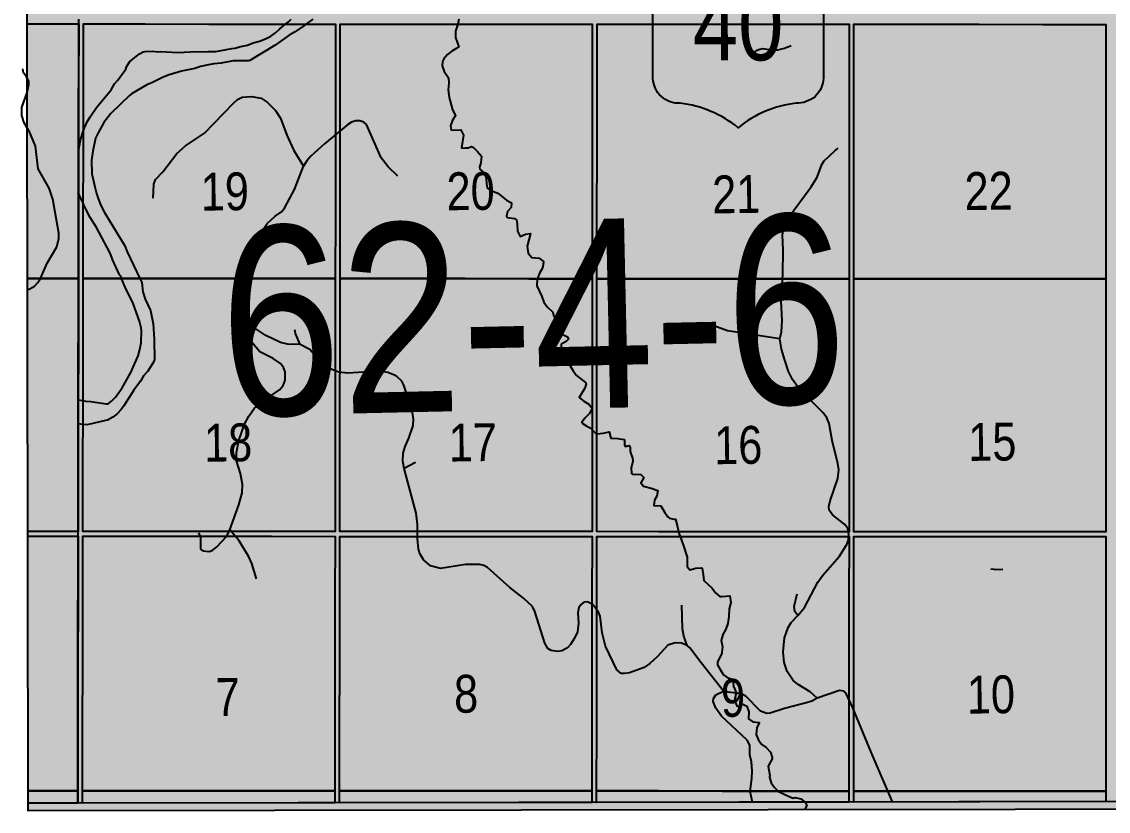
# Model space of a CAD drawing. Extents: x 405326 to 424052, y 6044755 to 6062236.
# Drawn here: x 416614.6 to 416843, y 6049231.9 to 6049397.9 of the extents above; entities that cross this region are included whole.
import ezdxf
from ezdxf.enums import TextEntityAlignment as Align

# ---------------------------------------------------------------- set-up
doc = ezdxf.new("R2010")
doc.units = 0
doc.header["$LTSCALE"] = 5
doc.linetypes.add('DASHED2', pattern=[9.524999999999999, 6.35, -3.175])
for name, color, linetype in [('AUX-LABELS', 1, 'Continuous'), ('Quarters', 8, 'Continuous'), ('RoadSeg', 57, 'DASHED2'), ('ROUTE-MAP-HWY', 2, 'Continuous'), ('T-WATER', 160, 'Continuous'), ('Townships', 57, 'Continuous')]:
    doc.layers.add(name, color=color, linetype=linetype)
doc.layers.add('ROUTE-MAP-BACKGROUND-H', color=7, linetype='Continuous', true_color=0xf0ebff)
doc.styles.add('120', font='ARIALN.TTF', dxfattribs={"height": 13})
doc.styles.add('80V', font='ARIALN.TTF', dxfattribs={"oblique": 20.00000000000001, "height": 2})

# ---------------------------------------------------------------- blocks, each defined once
blk = doc.blocks.new('hwy_primary')
h = blk.add_hatch(color=255)
edge = h.paths.add_edge_path()
edge.add_line((-12.55651075217338, -6.465665019121843), (-12.55651075217338, 12.06093235083426))
edge.add_line((-12.55651075217338, 12.06093235083426), (11.38723733709685, 12.06093235083426))
edge.add_line((11.3872373370973, 12.06093235083426), (11.3872373370973, -6.465665021572022))
edge.add_arc((7.745863239457321, -6.323210403470512), 3.644159524111412, 267.0356154126261, 357.75966761743825, ccw=False)
edge.add_arc((9.389805930542025, -25.65009731670352), 15.79425859854451, 96.66228240425568, 129.1626000068807)
edge.add_arc((-10.5590793456181, -25.65009731670352), 15.79425859854473, 50.83739999311933, 83.33771759574431)
edge.add_arc((-8.915136654535672, -6.323210403470512), 3.644159524110878, 182.2403323825618, 272.9643845873739, ccw=False)
at = {"color": 3}
blk.add_lwpolyline([(-12.55651075217338, -6.465665019121843), (-12.55651075217338, 12.06093235083426), (11.3872373370973, 12.06093235083426), (11.3872373370973, -6.465665021572022, -0.4179197440755494), (7.557404830548421, -9.96249358361456, 0.1427676877764801), (-0.5846367075391754, -13.40391020653124, 0.14276768777648), (-8.726678245624498, -9.96249358361456, -0.4179197440755494), (-12.55651075217338, -6.465665021572022)], format="xyb", dxfattribs=at)
at = {"color": 3, "style": '80V', "flags": 8}
blk.add_attdef('HWY', text='', height=10, dxfattribs=at).set_placement((-0.5846367075391754, 1.049219383609852), align=Align.MIDDLE_CENTER)

msp = doc.modelspace()

# ---------------------------------------------------------------- hatches: boundary and pattern name
at = {"layer": 'ROUTE-MAP-BACKGROUND-H'}
h = msp.add_hatch(color=256, dxfattribs=at)
h.dxf.hatch_style = 1
h.paths.add_polyline_path([(416614.7404921976, 6050107.040383211), (417600.3528831908, 6050108.360025489), (417601.5244593952, 6049233.334994431), (416615.9120684018, 6049232.015352155)])

# ---------------------------------------------------------------- linework, layer by layer
at = {"layer": 'Quarters'}
for points in [[(416615.6905802732, 6049397.440064534), (416626.5768232864, 6049397.419341488), (416626.5594292595, 6049384.049925014), (416626.5420491776, 6049370.680545866), (416626.5247065147, 6049357.300015555), (416626.5073151033, 6049343.919481957), (416615.7622115987, 6049343.940170409)], [(416615.7622115987, 6049343.940170409), (416626.5073151033, 6049343.919481957), (416626.4900274441, 6049330.544552042), (416626.4727212847, 6049317.16962251), (416626.4555045221, 6049303.794567357), (416626.4386745808, 6049290.754051085), (416615.8333952195, 6049290.774657335)], [(416615.8347382866, 6049289.771549456), (416626.437375027, 6049289.750931629), (416626.4201869181, 6049276.375951537), (416626.4029781886, 6049263.001001427), (416626.3858568681, 6049249.626025641), (416626.368747381, 6049236.251087195), (416615.9063696452, 6049236.271630705)], [(416615.9063696452, 6049236.271630705), (416626.368747381, 6049236.251087195), (416626.3654260063, 6049233.651577717), (416615.9098981404, 6049233.636273652)]]:
    msp.add_lwpolyline(points, dxfattribs=at)
for points in [[(416680.5286694201, 6049357.274384039), (416680.5160486041, 6049343.899514618), (416667.1808551493, 6049343.904559999), (416653.8456098085, 6049343.909636922), (416640.5108608234, 6049343.914437415), (416627.5105211677, 6049343.919125113), (416627.5278826792, 6049357.299587396), (416627.5451975063, 6049370.679987174), (416627.562604188, 6049384.049502188), (416627.5799966152, 6049397.418987948), (416640.5755894566, 6049397.414197521), (416653.9056901451, 6049397.409266672), (416667.2361531727, 6049397.404122307), (416680.5666291497, 6049397.39900543), (416680.5539607753, 6049384.024131294), (416680.5412736804, 6049370.649253832)], [(416734.5338701342, 6049357.253540327), (416734.5259971566, 6049343.878773168), (416721.1907329303, 6049343.883856392), (416707.8554826859, 6049343.888974749), (416694.5202159187, 6049343.894124559), (416681.5192607212, 6049343.899121222), (416681.5319144684, 6049357.274026602), (416681.5445191951, 6049370.648899076), (416681.5572045735, 6049384.023775522), (416681.5698431273, 6049397.398652367), (416694.5659843885, 6049397.393548478), (416707.8966006513, 6049397.388337832), (416721.2271010071, 6049397.383117814), (416734.5576196532, 6049397.377895699), (416734.5496976016, 6049384.003120086), (416734.5417587763, 6049370.628344844)], [(416788.5386164382, 6049357.232708295), (416788.5354587567, 6049343.858003534), (416775.2003247986, 6049343.863105932), (416761.8651734344, 6049343.868236039), (416748.5299719828, 6049343.873360657), (416735.529215698, 6049343.87838025), (416735.5371194325, 6049357.253183392), (416735.5449761068, 6049370.62795362), (416735.5529153998, 6049384.002764867), (416735.5608357207, 6049397.377543174), (416748.5569791134, 6049397.372426465), (416761.8873659387, 6049397.367195919), (416775.2177675329, 6049397.361996596), (416788.5481863004, 6049397.356798874), (416788.5449802047, 6049383.982085608), (416788.541757128, 6049370.607409732)], [(416842.5327914586, 6049357.211746569), (416842.5343481008, 6049343.837175322), (416829.2018727931, 6049343.842316265), (416815.8693487102, 6049343.847488191), (416802.536775588, 6049343.852620783), (416789.5386818804, 6049343.857611093), (416789.5418076305, 6049357.232314874), (416789.5449142196, 6049370.607015336), (416789.5482047213, 6049383.981697605), (416789.5514457948, 6049397.356376563), (416802.5448563271, 6049397.351284657), (416815.8725812629, 6049397.346082274), (416829.2003889615, 6049397.340844026), (416842.5281803173, 6049397.335636551), (416842.5297237692, 6049383.960993838), (416842.5312176067, 6049370.586351506)], [(416680.4783870573, 6049303.774763932), (416680.4662070457, 6049290.734310895), (416667.126399677, 6049290.739262787), (416653.7864063511, 6049290.74423911), (416640.4470393343, 6049290.749009405), (416627.4418481521, 6049290.753653988), (416627.4586787481, 6049303.794206257), (416627.4758938937, 6049317.16926038), (416627.4932308859, 6049330.544225854), (416627.5105211677, 6049343.919125113), (416640.5108608234, 6049343.914437415), (416653.8456098085, 6049343.909636922), (416667.1808551493, 6049343.904559999), (416680.5160486041, 6049343.899514618), (416680.5034760636, 6049330.524649203), (416680.4908869685, 6049317.149787861)], [(416734.5025476049, 6049303.754288722), (416734.4949484566, 6049290.713966405), (416721.1551330764, 6049290.718992282), (416707.8150355014, 6049290.724035214), (416694.4749234839, 6049290.729043211), (416681.4694213099, 6049290.73391415), (416681.4816322222, 6049303.774403171), (416681.4941650619, 6049317.149396436), (416681.5067222542, 6049330.52425679), (416681.5192607212, 6049343.899121222), (416694.5202159187, 6049343.894124559), (416707.8554826859, 6049343.888974749), (416721.1907329303, 6049343.883856392), (416734.5259971566, 6049343.878773168), (416734.5181765171, 6049330.503943427), (416734.5103348059, 6049317.129147367)], [(416788.5262251967, 6049303.733754479), (416788.5232391931, 6049290.693526651), (416775.1836211858, 6049290.6985709), (416761.8435534075, 6049290.70362476), (416748.5038030147, 6049290.708695316), (416735.498197272, 6049290.713603367), (416735.5057970419, 6049303.753961709), (416735.5135523414, 6049317.128786065), (416735.5213924123, 6049330.503581119), (416735.529215698, 6049343.87838025), (416748.5299719828, 6049343.873360657), (416761.8651734344, 6049343.868236039), (416775.2003247986, 6049343.863105932), (416788.5354587567, 6049343.858003534), (416788.5323856501, 6049330.483276914), (416788.5292609747, 6049317.108546982)], [(416842.5392562392, 6049303.713227017), (416842.5408888872, 6049290.673061149), (416829.2038980881, 6049290.67814321), (416815.8665234158, 6049290.68320836), (416802.5294347362, 6049290.688249147), (416789.5264601513, 6049290.693164029), (416789.5294446078, 6049303.733424219), (416789.5324830788, 6049317.108182423), (416789.5356082784, 6049330.482915069), (416789.5386818804, 6049343.857611093), (416802.536775588, 6049343.852620783), (416815.8693487102, 6049343.847488191), (416829.2018727931, 6049343.842316265), (416842.5343481008, 6049343.837175322), (416842.5359891035, 6049330.462545236), (416842.5375804832, 6049317.087915546)], [(416680.4279629389, 6049249.606630897), (416680.4155346332, 6049236.231790414), (416667.0708112031, 6049236.236666187), (416653.7260703802, 6049236.241540512), (416640.3817917143, 6049236.246201814), (416627.371886202, 6049236.250712873), (416627.3890612624, 6049249.625690907), (416627.4061853235, 6049263.000636039), (416627.4233903766, 6049276.375618433), (416627.4405811885, 6049289.750567874), (416640.4457023737, 6049289.745950292), (416653.7853020517, 6049289.741191834), (416667.125294562, 6049289.736216526), (416680.4652697032, 6049289.731239573), (416680.4528304748, 6049276.356357326), (416680.4403704041, 6049262.981508764)], [(416734.4712844137, 6049249.586464138), (416734.4635740712, 6049236.211689087), (416721.1187777995, 6049236.216638003), (416707.7739954931, 6049236.221618779), (416694.4292679284, 6049236.226564747), (416681.4187465605, 6049236.231386732), (416681.431171253, 6049249.606296511), (416681.4435836007, 6049262.981110434), (416681.4560724455, 6049276.356024566), (416681.4685165143, 6049289.73084287), (416694.4742188525, 6049289.725946828), (416707.814265204, 6049289.720936203), (416721.1543316987, 6049289.71588689), (416734.4943775802, 6049289.710872965), (416734.4866872455, 6049276.336056083), (416734.478945553, 6049262.961239601)], [(416788.5140836509, 6049249.566337906), (416788.511121453, 6049236.191629073), (416775.1664556494, 6049236.196591794), (416761.8218069877, 6049236.201553053), (416748.4771773602, 6049236.206479533), (416735.4667902676, 6049236.211285743), (416735.474501275, 6049249.586096807), (416735.4821608756, 6049262.960874962), (416735.4899010293, 6049276.33572372), (416735.4975962265, 6049289.710473004), (416748.5032011188, 6049289.70556222), (416761.8431496023, 6049289.700536964), (416775.1830847015, 6049289.695476741), (416788.5230347939, 6049289.690414849), (416788.5200565361, 6049276.315730793), (416788.5170288625, 6049262.941047132)], [(416842.5462452373, 6049249.546147685), (416842.5480280378, 6049236.171572504), (416829.206057482, 6049236.176542516), (416815.8640683603, 6049236.181514306), (416802.5219328147, 6049236.186439813), (416789.5143443957, 6049236.19122608), (416789.5173050845, 6049249.565970938), (416789.5202509076, 6049262.940645862), (416789.5232770421, 6049276.315398859), (416789.5262558823, 6049289.690081922), (416802.5291993238, 6049289.685130982), (416815.8664536246, 6049289.680065233), (416829.2037258727, 6049289.675026958), (416842.5410141574, 6049289.669990247), (416842.5427534325, 6049276.295373229), (416842.5444733429, 6049262.920756563)], [(416680.4155346332, 6049236.231790414), (416680.4132268488, 6049233.73068908), (416627.3685733536, 6049233.653046056), (416627.371886202, 6049236.250712873), (416640.3817917143, 6049236.246201814), (416653.7260703802, 6049236.241540512), (416667.0708112031, 6049236.236666187)], [(416734.4635740712, 6049236.211689087), (416734.4622042734, 6049233.809802177), (416681.4164460372, 6049233.732157527), (416681.4187465605, 6049236.231386732), (416694.4292679284, 6049236.226564747), (416707.7739954931, 6049236.221618779), (416721.1187777995, 6049236.216638003)], [(416788.511121453, 6049236.191629073), (416788.5106260286, 6049233.888914453), (416735.4654214196, 6049233.811270609), (416735.4667902676, 6049236.211285743), (416748.4771773602, 6049236.206479533), (416761.8218069877, 6049236.201553053), (416775.1664556494, 6049236.196591794)], [(416842.5480280378, 6049236.171572504), (416842.5483310459, 6049233.968011043), (416789.5138492619, 6049233.8903829), (416789.5143443957, 6049236.19122608), (416802.5219328147, 6049236.186439813), (416815.8640683603, 6049236.181514306), (416829.206057482, 6049236.176542516)]]:
    msp.add_lwpolyline(points, close=True, dxfattribs=at)
at = {"layer": 'RoadSeg'}
for p, q in [((416768.0439609669, 6049390.696874727), (416768.2362016481, 6049391.120191311)), ((416785.5371359407, 6049370.731217771), (416786.2689052998, 6049371.333878523)), ((416780.1549444259, 6049362.599274307), (416780.5745573989, 6049363.206835319)), ((416697.3594083052, 6049305.222603678), (416694.9794921842, 6049303.963455576)), ((416819.0496555049, 6049282.757791863), (416818.3615538714, 6049282.798949671)), ((416819.0496555049, 6049282.757791863), (416820.8444025646, 6049282.829408024)), ((416764.8803370181, 6049256.785571293), (416765.1795876879, 6049256.792095246))]:
    msp.add_line(p, q, dxfattribs=at)
for points in [[(416768.2362016481, 6049391.120191311), (416769.184052449, 6049391.905506215), (416769.7778044131, 6049392.150995239), (416770.374722346, 6049392.230306818), (416772.1767099259, 6049391.969345685), (416773.5407057809, 6049391.965441952), (416774.9966623884, 6049392.329029902), (416776.3487815345, 6049392.889940214)], [(416768.2362016481, 6049391.120191311), (416769.184052449, 6049391.905506215), (416769.7778044131, 6049392.150995239), (416770.374722346, 6049392.230306818), (416772.1767099259, 6049391.969345685), (416773.5407057809, 6049391.965441952), (416774.9966623884, 6049392.329029902), (416776.3487815345, 6049392.889940214)], [(416615.7653966217, 6049341.561345403), (416616.297328245, 6049341.739379758), (416617.2835475589, 6049342.292755885), (416617.9988791709, 6049343.073034505), (416618.545568315, 6049343.949786379), (416619.9405247102, 6049347.172949978), (416621.9971267306, 6049350.576918118), (416622.392418685, 6049352.315146049), (416622.3676913047, 6049353.478811375), (416621.1518679369, 6049360.571863282), (416620.3705810248, 6049362.883947447), (416618.0208624498, 6049366.992210651), (416617.4873091998, 6049371.737812155), (416616.3275976566, 6049374.640423324), (416615.0879309821, 6049376.610107915), (416614.5891706535, 6049378.163084816), (416614.6195163444, 6049379.860375005), (416615.7490972484, 6049383.044657449), (416616.080887377, 6049384.648612715), (416616.065312244, 6049385.37997705), (416615.6131836373, 6049386.301842433), (416614.9628513642, 6049387.152936318), (416614.8121849861, 6049387.981467228)], [(416615.7653966217, 6049341.561345403), (416616.297328245, 6049341.739379758), (416617.2835475589, 6049342.292755885), (416617.9988791709, 6049343.073034505), (416618.545568315, 6049343.949786379), (416619.9405247102, 6049347.172949978), (416621.9971267306, 6049350.576918118), (416622.392418685, 6049352.315146049), (416622.3676913047, 6049353.478811375), (416621.1518679369, 6049360.571863282), (416620.3705810248, 6049362.883947447), (416618.0208624498, 6049366.992210651), (416617.4873091998, 6049371.737812155), (416616.3275976566, 6049374.640423324), (416615.0879309821, 6049376.610107915), (416614.5891706535, 6049378.163084816), (416614.6195163444, 6049379.860375005), (416615.7490972484, 6049383.044657449), (416616.080887377, 6049384.648612715), (416616.065312244, 6049385.37997705), (416615.6131836373, 6049386.301842433), (416614.9628513642, 6049387.152936318), (416614.8121849861, 6049387.981467228)], [(416642.237401987, 6049360.822205265), (416642.3750605579, 6049363.719258889), (416642.7196748315, 6049364.724411707), (416644.2817476138, 6049366.354621512), (416647.2267691052, 6049370.20970913), (416648.9889877996, 6049371.810848858), (416653.024260435, 6049374.458515611), (416659.1094937213, 6049380.809062842), (416659.9585584389, 6049381.559029795), (416660.9462266499, 6049382.045692571), (416662.9065139262, 6049382.15410556), (416664.9425752868, 6049381.831649466), (416666.1914502006, 6049380.993425773), (416667.9586936528, 6049379.234542522), (416668.9909263758, 6049377.626752795), (416670.3319070273, 6049374.029289726), (416671.7980173592, 6049370.800334195), (416673.8300396144, 6049367.550432252)], [(416642.237401987, 6049360.822205265), (416642.3750605579, 6049363.719258889), (416642.7196748315, 6049364.724411707), (416644.2817476138, 6049366.354621512), (416647.2267691052, 6049370.20970913), (416648.9889877996, 6049371.810848858), (416653.024260435, 6049374.458515611), (416659.1094937213, 6049380.809062842), (416659.9585584389, 6049381.559029795), (416660.9462266499, 6049382.045692571), (416662.9065139262, 6049382.15410556), (416664.9425752868, 6049381.831649466), (416666.1914502006, 6049380.993425773), (416667.9586936528, 6049379.234542522), (416668.9909263758, 6049377.626752795), (416670.3319070273, 6049374.029289726), (416671.7980173592, 6049370.800334195), (416673.8300396144, 6049367.550432252)], [(416693.6358920989, 6049365.411311593), (416691.5980813712, 6049367.363714604), (416690.1929307726, 6049369.296290617), (416687.050051414, 6049376.281835677), (416686.5067638949, 6049376.802744858), (416685.7030863283, 6049377.051513026), (416684.8384349789, 6049377.033126854), (416683.9462934593, 6049376.74792386), (416683.1583022892, 6049376.265352415), (416678.2216209691, 6049372.201417591), (416675.3494225596, 6049369.611810186), (416674.5049104019, 6049368.662633832), (416673.8300396144, 6049367.550432252)], [(416693.6358920989, 6049365.411311593), (416691.5980813712, 6049367.363714604), (416690.1929307726, 6049369.296290617), (416687.050051414, 6049376.281835677), (416686.5067638949, 6049376.802744858), (416685.7030863283, 6049377.051513026), (416684.8384349789, 6049377.033126854), (416683.9462934593, 6049376.74792386), (416683.1583022892, 6049376.265352415), (416678.2216209691, 6049372.201417591), (416675.3494225596, 6049369.611810186), (416674.5049104019, 6049368.662633832), (416673.8300396144, 6049367.550432252)], [(416780.5745573989, 6049363.206835319), (416781.7954204374, 6049365.229026439), (416782.8360722163, 6049367.912301582), (416783.2865918736, 6049368.620528122), (416785.5371359407, 6049370.731217771)], [(416780.5745573989, 6049363.206835319), (416781.7954204374, 6049365.229026439), (416782.8360722163, 6049367.912301582), (416783.2865918736, 6049368.620528122), (416785.5371359407, 6049370.731217771)], [(416663.5782870816, 6049333.49975087), (416662.3861870468, 6049334.805003488), (416661.3863983365, 6049336.446845089), (416661.0947254167, 6049337.638564306), (416661.1373025865, 6049338.770311918), (416661.3189257565, 6049339.605811791), (416662.9932765956, 6049343.766526147), (416663.6002059327, 6049348.070957624), (416664.3816854073, 6049351.979917012), (416664.9455737476, 6049353.621830257), (416666.2033116867, 6049355.478372699), (416667.8664925963, 6049357.043939547), (416669.1788199205, 6049357.903739019), (416669.826861022, 6049358.71579053), (416671.9058457315, 6049362.619302022), (416673.8300396144, 6049367.550432252)], [(416663.5782870816, 6049333.49975087), (416662.3861870468, 6049334.805003488), (416661.3863983365, 6049336.446845089), (416661.0947254167, 6049337.638564306), (416661.1373025865, 6049338.770311918), (416661.3189257565, 6049339.605811791), (416662.9932765956, 6049343.766526147), (416663.6002059327, 6049348.070957624), (416664.3816854073, 6049351.979917012), (416664.9455737476, 6049353.621830257), (416666.2033116867, 6049355.478372699), (416667.8664925963, 6049357.043939547), (416669.1788199205, 6049357.903739019), (416669.826861022, 6049358.71579053), (416671.9058457315, 6049362.619302022), (416673.8300396144, 6049367.550432252)], [(416774.0044588809, 6049331.23067462), (416774.305034865, 6049332.734295534), (416774.4542452005, 6049335.099216492), (416774.2339644448, 6049339.186394194), (416774.6461875213, 6049344.8170314), (416774.7031479001, 6049349.941507854), (416774.5367318547, 6049353.064907609), (416774.6492706293, 6049354.031951439), (416775.2448285288, 6049355.741235286), (416776.015873404, 6049357.021867858), (416780.1549444259, 6049362.599274307)], [(416774.0044588809, 6049331.23067462), (416774.305034865, 6049332.734295534), (416774.4542452005, 6049335.099216492), (416774.2339644448, 6049339.186394194), (416774.6461875213, 6049344.8170314), (416774.7031479001, 6049349.941507854), (416774.5367318547, 6049353.064907609), (416774.6492706293, 6049354.031951439), (416775.2448285288, 6049355.741235286), (416776.015873404, 6049357.021867858), (416780.1549444259, 6049362.599274307)], [(416658.3287405394, 6049291.073078779), (416660.2451586202, 6049296.370086329), (416660.957453963, 6049298.846780001), (416660.9856712304, 6049300.643999083), (416660.6033598132, 6049302.964284427), (416659.749318051, 6049305.574171155), (416659.7111894494, 6049307.369616849), (416660.2239373089, 6049309.842467406), (416661.4476030694, 6049313.294924386), (416662.3093669313, 6049315.009768148), (416663.4722999656, 6049316.631377847), (416664.9423636873, 6049317.893644762), (416668.7788068298, 6049320.503839521), (416669.5237643736, 6049321.451244174), (416669.9997719139, 6049322.525892843), (416669.9623577276, 6049324.288025179), (416669.6424578552, 6049325.245847769), (416669.026933184, 6049326.031153802), (416667.4406879125, 6049327.09511627), (416664.6495465745, 6049328.499467442), (416663.0796088722, 6049330.362154858), (416662.6268511131, 6049331.317183261), (416662.5403835286, 6049332.246627758), (416662.7624741124, 6049332.750464515), (416663.5782870816, 6049333.49975087)], [(416658.3287405394, 6049291.073078779), (416660.2451586202, 6049296.370086329), (416660.957453963, 6049298.846780001), (416660.9856712304, 6049300.643999083), (416660.6033598132, 6049302.964284427), (416659.749318051, 6049305.574171155), (416659.7111894494, 6049307.369616849), (416660.2239373089, 6049309.842467406), (416661.4476030694, 6049313.294924386), (416662.3093669313, 6049315.009768148), (416663.4722999656, 6049316.631377847), (416664.9423636873, 6049317.893644762), (416668.7788068298, 6049320.503839521), (416669.5237643736, 6049321.451244174), (416669.9997719139, 6049322.525892843), (416669.9623577276, 6049324.288025179), (416669.6424578552, 6049325.245847769), (416669.026933184, 6049326.031153802), (416667.4406879125, 6049327.09511627), (416664.6495465745, 6049328.499467442), (416663.0796088722, 6049330.362154858), (416662.6268511131, 6049331.317183261), (416662.5403835286, 6049332.246627758), (416662.7624741124, 6049332.750464515), (416663.5782870816, 6049333.49975087)], [(416673.1328067122, 6049330.044245717), (416670.4366106929, 6049330.119695829), (416668.9650407874, 6049330.487712073), (416665.9405757966, 6049331.920054882), (416663.5782870816, 6049333.49975087)], [(416673.1328067122, 6049330.044245717), (416670.4366106929, 6049330.119695829), (416668.9650407874, 6049330.487712073), (416665.9405757966, 6049331.920054882), (416663.5782870816, 6049333.49975087)], [(416673.1328067122, 6049330.044245717), (416672.1515612584, 6049332.385131677), (416672.036078055, 6049333.114742135)], [(416673.1328067122, 6049330.044245717), (416672.1515612584, 6049332.385131677), (416672.036078055, 6049333.114742135)], [(416774.0044588809, 6049331.23067462), (416762.9577383823, 6049332.891438138), (416758.7666059608, 6049334.43204446), (416757.5986248085, 6049334.606592691), (416756.8685655479, 6049334.524807172), (416756.1760039392, 6049334.243887788), (416753.5243232005, 6049332.224517686), (416753.0701912442, 6049331.682557566)], [(416774.0044588809, 6049331.23067462), (416762.9577383823, 6049332.891438138), (416758.7666059608, 6049334.43204446), (416757.5986248085, 6049334.606592691), (416756.8685655479, 6049334.524807172), (416756.1760039392, 6049334.243887788), (416753.5243232005, 6049332.224517686), (416753.0701912442, 6049331.682557566)], [(416777.7398658421, 6049273.061111463), (416779.1676021867, 6049274.754920468), (416781.9475709972, 6049280.103423614), (416783.0469571957, 6049281.590865172), (416786.5212391885, 6049285.590177657), (416788.1291168376, 6049288.185958271), (416788.4114739086, 6049288.990479901), (416788.52162, 6049290.057460023), (416788.2946090787, 6049291.349939067), (416787.6774959274, 6049292.20174518), (416785.0394012649, 6049294.241141328), (416784.3862630645, 6049295.225100953), (416784.3035135464, 6049295.988657017), (416784.5447125323, 6049297.158110005), (416786.2070208444, 6049301.88418121), (416786.4014957301, 6049303.684682798), (416786.2067419599, 6049305.011205404), (416785.0059082354, 6049309.842223705), (416784.3634539922, 6049313.454674212), (416783.8729972391, 6049314.60846157), (416783.1188262236, 6049315.656861624), (416778.1577735089, 6049320.541104759), (416776.6487281107, 6049322.671277328), (416775.7812146527, 6049324.349310404), (416774.9987207534, 6049326.727926277), (416774.3497993078, 6049329.07577365), (416774.0044588809, 6049331.23067462)], [(416777.7398658421, 6049273.061111463), (416779.1676021867, 6049274.754920468), (416781.9475709972, 6049280.103423614), (416783.0469571957, 6049281.590865172), (416786.5212391885, 6049285.590177657), (416788.1291168376, 6049288.185958271), (416788.4114739086, 6049288.990479901), (416788.52162, 6049290.057460023), (416788.2946090787, 6049291.349939067), (416787.6774959274, 6049292.20174518), (416785.0394012649, 6049294.241141328), (416784.3862630645, 6049295.225100953), (416784.3035135464, 6049295.988657017), (416784.5447125323, 6049297.158110005), (416786.2070208444, 6049301.88418121), (416786.4014957301, 6049303.684682798), (416786.2067419599, 6049305.011205404), (416785.0059082354, 6049309.842223705), (416784.3634539922, 6049313.454674212), (416783.8729972391, 6049314.60846157), (416783.1188262236, 6049315.656861624), (416778.1577735089, 6049320.541104759), (416776.6487281107, 6049322.671277328), (416775.7812146527, 6049324.349310404), (416774.9987207534, 6049326.727926277), (416774.3497993078, 6049329.07577365), (416774.0044588809, 6049331.23067462)], [(416694.9794921842, 6049303.963455576), (416694.7466248832, 6049305.522197882), (416694.8102322092, 6049307.220196874), (416695.1802491964, 6049308.591847102), (416696.0071341731, 6049310.372788233), (416696.9147934516, 6049313.053393946), (416696.9860378346, 6049314.385349704), (416696.6464816893, 6049316.274323973), (416694.937600953, 6049321.527368836), (416694.4883535188, 6049322.316117238), (416693.4687430986, 6049323.325614516), (416692.9637110092, 6049323.614402794), (416691.5544610357, 6049324.183109844), (416689.6852597389, 6049324.475799921), (416683.1742762935, 6049324.037693792), (416681.2401813595, 6049324.26245271), (416679.4627981586, 6049324.923063835), (416677.8109488113, 6049325.952564457), (416675.1845899769, 6049328.990213093), (416673.1328067122, 6049330.044245717)], [(416694.9794921842, 6049303.963455576), (416694.7466248832, 6049305.522197882), (416694.8102322092, 6049307.220196874), (416695.1802491964, 6049308.591847102), (416696.0071341731, 6049310.372788233), (416696.9147934516, 6049313.053393946), (416696.9860378346, 6049314.385349704), (416696.6464816893, 6049316.274323973), (416694.937600953, 6049321.527368836), (416694.4883535188, 6049322.316117238), (416693.4687430986, 6049323.325614516), (416692.9637110092, 6049323.614402794), (416691.5544610357, 6049324.183109844), (416689.6852597389, 6049324.475799921), (416683.1742762935, 6049324.037693792), (416681.2401813595, 6049324.26245271), (416679.4627981586, 6049324.923063835), (416677.8109488113, 6049325.952564457), (416675.1845899769, 6049328.990213093), (416673.1328067122, 6049330.044245717)], [(416754.4876418135, 6049266.776928009), (416753.279957077, 6049267.250199551), (416751.9471119243, 6049267.354923462), (416750.460013623, 6049266.890521538), (416748.2833761891, 6049264.44904872), (416746.6505981661, 6049263.016938892), (416745.4371686948, 6049262.192682999), (416742.4008620084, 6049261.063459345), (416741.3404333076, 6049260.874615169), (416740.6074992946, 6049260.925403419), (416739.6925381253, 6049261.704308743), (416737.3245303853, 6049266.677084896), (416736.6331759892, 6049269.456662304), (416736.2261741564, 6049272.940741319), (416735.8758252395, 6049273.765197664), (416734.6079047081, 6049275.501092442), (416733.5000156094, 6049275.976677061), (416732.7367991342, 6049275.893545668), (416732.1812921271, 6049275.416113256), (416731.7300690939, 6049274.741344808), (416731.4867687756, 6049273.671531569), (416731.6325270929, 6049271.51222862), (416731.4055629018, 6049269.677763713), (416730.836008033, 6049268.301726182), (416729.965333215, 6049267.019165684), (416729.3151395025, 6049266.306420984), (416728.1315947234, 6049265.649199347), (416727.2366038581, 6049265.496977668), (416725.9334988568, 6049265.768826231), (416725.2259375377, 6049266.186076476), (416724.5374581373, 6049267.269138666), (416722.4657553692, 6049273.944801539), (416721.9450509932, 6049274.964833905), (416720.1104838416, 6049276.755310422), (416717.2357589587, 6049278.956322478), (416712.5217125048, 6049283.180391693), (416711.7476832839, 6049283.596279523), (416710.9120709909, 6049283.777943562), (416707.8848745783, 6049283.780080345), (416702.6460729848, 6049282.969583176), (416700.5052668066, 6049283.522926671), (416699.046982263, 6049284.822565346), (416698.2872100454, 6049286.136761668), (416698.0020110501, 6049287.028979493), (416697.7882778337, 6049289.253152465), (416697.8248964137, 6049292.214724963), (416697.5086135509, 6049294.570010104), (416694.9794921842, 6049303.963455576)], [(416754.4876418135, 6049266.776928009), (416753.279957077, 6049267.250199551), (416751.9471119243, 6049267.354923462), (416750.460013623, 6049266.890521538), (416748.2833761891, 6049264.44904872), (416746.6505981661, 6049263.016938892), (416745.4371686948, 6049262.192682999), (416742.4008620084, 6049261.063459345), (416741.3404333076, 6049260.874615169), (416740.6074992946, 6049260.925403419), (416739.6925381253, 6049261.704308743), (416737.3245303853, 6049266.677084896), (416736.6331759892, 6049269.456662304), (416736.2261741564, 6049272.940741319), (416735.8758252395, 6049273.765197664), (416734.6079047081, 6049275.501092442), (416733.5000156094, 6049275.976677061), (416732.7367991342, 6049275.893545668), (416732.1812921271, 6049275.416113256), (416731.7300690939, 6049274.741344808), (416731.4867687756, 6049273.671531569), (416731.6325270929, 6049271.51222862), (416731.4055629018, 6049269.677763713), (416730.836008033, 6049268.301726182), (416729.965333215, 6049267.019165684), (416729.3151395025, 6049266.306420984), (416728.1315947234, 6049265.649199347), (416727.2366038581, 6049265.496977668), (416725.9334988568, 6049265.768826231), (416725.2259375377, 6049266.186076476), (416724.5374581373, 6049267.269138666), (416722.4657553692, 6049273.944801539), (416721.9450509932, 6049274.964833905), (416720.1104838416, 6049276.755310422), (416717.2357589587, 6049278.956322478), (416712.5217125048, 6049283.180391693), (416711.7476832839, 6049283.596279523), (416710.9120709909, 6049283.777943562), (416707.8848745783, 6049283.780080345), (416702.6460729848, 6049282.969583176), (416700.5052668066, 6049283.522926671), (416699.046982263, 6049284.822565346), (416698.2872100454, 6049286.136761668), (416698.0020110501, 6049287.028979493), (416697.7882778337, 6049289.253152465), (416697.8248964137, 6049292.214724963), (416697.5086135509, 6049294.570010104), (416694.9794921842, 6049303.963455576)], [(416651.7556671045, 6049290.433919241), (416652.1406813203, 6049289.543711653), (416652.1944933783, 6049287.016909092), (416652.6679296223, 6049286.661034799), (416654.0007650037, 6049286.556179822), (416654.6614465558, 6049286.770057256), (416655.5118373993, 6049287.453382022), (416657.6914453245, 6049289.762154178), (416658.3287405394, 6049291.073078779)], [(416651.7556671045, 6049290.433919241), (416652.1406813203, 6049289.543711653), (416652.1944933783, 6049287.016909092), (416652.6679296223, 6049286.661034799), (416654.0007650037, 6049286.556179822), (416654.6614465558, 6049286.770057256), (416655.5118373993, 6049287.453382022), (416657.6914453245, 6049289.762154178), (416658.3287405394, 6049291.073078779)], [(416663.9701010114, 6049280.814224477), (416662.9362872097, 6049284.052366267), (416662.3079047662, 6049285.436177474), (416660.27382412, 6049288.785772541), (416658.3287405394, 6049291.073078779)], [(416663.9701010114, 6049280.814224477), (416662.9362872097, 6049284.052366267), (416662.3079047662, 6049285.436177474), (416660.27382412, 6049288.785772541), (416658.3287405394, 6049291.073078779)], [(416777.7398658421, 6049273.061111463), (416777.1556105753, 6049273.946996605), (416776.9999251465, 6049275.008149068), (416777.6088642192, 6049277.648990311)], [(416777.7398658421, 6049273.061111463), (416777.1556105753, 6049273.946996605), (416776.9999251465, 6049275.008149068), (416777.6088642192, 6049277.648990311)], [(416754.4876418135, 6049266.776928009), (416753.8141239795, 6049268.725155821), (416753.5140247847, 6049270.315663163), (416753.4092229541, 6049275.236652324)], [(416754.4876418135, 6049266.776928009), (416753.8141239795, 6049268.725155821), (416753.5140247847, 6049270.315663163), (416753.4092229541, 6049275.236652324)], [(416781.8356613075, 6049255.71684986), (416780.342933694, 6049257.082328674), (416777.816325676, 6049258.558500375), (416776.7671336047, 6049259.401259596), (416775.4950327075, 6049261.3366648), (416774.889302996, 6049263.220000523), (416774.7081529336, 6049265.478086255), (416774.978912772, 6049268.378125789), (416775.7302191383, 6049270.589950672), (416776.3738052275, 6049271.601568508), (416777.7398658421, 6049273.061111463)], [(416781.8356613075, 6049255.71684986), (416780.342933694, 6049257.082328674), (416777.816325676, 6049258.558500375), (416776.7671336047, 6049259.401259596), (416775.4950327075, 6049261.3366648), (416774.889302996, 6049263.220000523), (416774.7081529336, 6049265.478086255), (416774.978912772, 6049268.378125789), (416775.7302191383, 6049270.589950672), (416776.3738052275, 6049271.601568508), (416777.7398658421, 6049273.061111463)], [(416762.1204741635, 6049257.156976971), (416757.4132020864, 6049263.139481362), (416755.0304930272, 6049266.289951235), (416754.4876418135, 6049266.776928009)], [(416762.1204741635, 6049257.156976971), (416757.4132020864, 6049263.139481362), (416755.0304930272, 6049266.289951235), (416754.4876418135, 6049266.776928009)], [(416768.1968655759, 6049233.859180598), (416768.1902328713, 6049234.168787966), (416767.7162071275, 6049236.121301728), (416768.123524151, 6049238.858050796), (416768.1899494072, 6049240.422826846), (416768.0491581571, 6049242.349286951), (416767.6848042497, 6049243.838381669), (416767.6422242203, 6049245.83363873), (416767.1207035262, 6049246.887190741), (416761.7237842659, 6049251.928314251), (416760.4905994882, 6049253.598460957), (416759.9952663506, 6049254.985120947), (416760.0477046534, 6049255.651285471), (416760.5300418368, 6049256.426789888), (416762.1204741635, 6049257.156976971)], [(416768.1968655759, 6049233.859180598), (416768.1902328713, 6049234.168787966), (416767.7162071275, 6049236.121301728), (416768.123524151, 6049238.858050796), (416768.1899494072, 6049240.422826846), (416768.0491581571, 6049242.349286951), (416767.6848042497, 6049243.838381669), (416767.6422242203, 6049245.83363873), (416767.1207035262, 6049246.887190741), (416761.7237842659, 6049251.928314251), (416760.4905994882, 6049253.598460957), (416759.9952663506, 6049254.985120947), (416760.0477046534, 6049255.651285471), (416760.5300418368, 6049256.426789888), (416762.1204741635, 6049257.156976971)], [(416764.8803370181, 6049256.785571293), (416763.0458229036, 6049257.012934509), (416762.4076806313, 6049257.298589864), (416762.1204741635, 6049257.156976971)], [(416764.8803370181, 6049256.785571293), (416763.0458229036, 6049257.012934509), (416762.4076806313, 6049257.298589864), (416762.1204741635, 6049257.156976971)], [(416797.6761572242, 6049233.902330312), (416793.155138612, 6049244.381433216), (416789.3634265963, 6049253.715089252), (416787.8661880111, 6049256.843674907), (416787.4593759662, 6049257.200583294), (416786.5580083155, 6049257.347800574), (416781.8356613075, 6049255.71684986)], [(416797.6761572242, 6049233.902330312), (416793.155138612, 6049244.381433216), (416789.3634265963, 6049253.715089252), (416787.8661880111, 6049256.843674907), (416787.4593759662, 6049257.200583294), (416786.5580083155, 6049257.347800574), (416781.8356613075, 6049255.71684986)], [(416781.8356613075, 6049255.71684986), (416780.6847117718, 6049255.093630514), (416779.7924777548, 6049254.808231444), (416774.9959566183, 6049253.541701724), (416771.9234336677, 6049252.544773113), (416771.2258707078, 6049252.496950792), (416769.8852586286, 6049252.967183582), (416766.8230043538, 6049256.161798491), (416765.9146650867, 6049256.641495995), (416765.1795876879, 6049256.792095246)], [(416781.8356613075, 6049255.71684986), (416780.6847117718, 6049255.093630514), (416779.7924777548, 6049254.808231444), (416774.9959566183, 6049253.541701724), (416771.9234336677, 6049252.544773113), (416771.2258707078, 6049252.496950792), (416769.8852586286, 6049252.967183582), (416766.8230043538, 6049256.161798491), (416765.9146650867, 6049256.641495995), (416765.1795876879, 6049256.792095246)]]:
    msp.add_lwpolyline(points, dxfattribs=at)
at = {"layer": 'ROUTE-MAP-BACKGROUND-H'}
msp.add_lwpolyline([(416614.7404921976, 6050107.040383226), (417600.3528831908, 6050108.360025504), (417601.5244593951, 6049233.334994449), (416615.9120684018, 6049232.015352174)], close=True, dxfattribs=at)
at = {"layer": 'ROUTE-MAP-HWY', "const_width": 3.991094900013362, "flags": 128}
msp.add_lwpolyline([(416825.2999232999, 6049233.942764037), (416825.4822891454, 6049234.808032334), (416825.6652942572, 6049235.748824433), (416825.8496020706, 6049236.812120987), (416825.9709648947, 6049237.622270614), (416826.0702663024, 6049238.377646321), (416826.158322346, 6049239.137093904), (416826.2347001651, 6049239.891360781), (416826.3149807053, 6049240.837711315), (416826.3669223649, 6049241.600492092), (416826.4229958468, 6049242.778899175), (416826.4492444415, 6049244.246729174), (416826.4363399576, 6049245.464001238), (416826.3931612195, 6049246.64685546), (416826.3326760087, 6049247.679078509), (416826.2579156606, 6049248.628399212), (416826.1429511986, 6049249.803115644), (416826.0312176702, 6049250.74022535), (416825.8598222611, 6049251.92049712), (416825.6856092212, 6049252.949766945), (416825.4567044401, 6049254.135964626), (416825.2472482366, 6049255.095287733), (416824.9150098893, 6049256.46321432), (416824.6917144893, 6049257.307066849), (416824.4236717481, 6049258.248260314), (416824.1013694888, 6049259.285685371), (416823.910494617, 6049259.858250559), (416823.5369595292, 6049260.928620074), (416822.4695543643, 6049263.915447108), (416820.7773197929, 6049268.717332629), (416820.4297664023, 6049269.720349196), (416820.2131999727, 6049270.382117255), (416819.9793490975, 6049271.137523824), (416819.7848401853, 6049271.812614096), (416819.5216172871, 6049272.818955281), (416819.2962280532, 6049273.788652639), (416819.1415131261, 6049274.537020339), (416818.9185336601, 6049275.750987082), (416818.764283904, 6049276.761759312), (416818.6316568658, 6049277.788073755), (416818.5206533936, 6049278.841033492), (416818.4625772944, 6049279.539427261), (416818.4068993737, 6049280.411769966), (416818.3739089182, 6049281.173078788), (416818.3560952903, 6049282.320775139), (416818.3615538714, 6049282.798949671), (416818.3674499827, 6049283.323017133), (416818.3995539434, 6049284.29083709), (416818.4424491297, 6049285.104692357), (416818.5260232012, 6049286.257188844), (416818.6210298375, 6049287.198724481), (416818.7116885733, 6049287.930411332), (416818.8189926389, 6049288.669498502), (416819.0115142167, 6049289.835677249), (416819.8269602447, 6049294.438582731), (416821.0426864806, 6049301.301683858), (416822.1028186458, 6049307.286920649), (416822.4304469116, 6049309.168134676), (416822.6400222276, 6049310.682955805), (416822.7358506055, 6049311.580081892), (416822.813521246, 6049312.46610647), (416822.8615637734, 6049313.161529585), (416822.9068107511, 6049314.028311579), (416822.9345490515, 6049314.881031116), (416822.9426159835, 6049315.700442913), (416822.9368404241, 6049316.404013048), (416822.909269904, 6049317.508778932), (416822.8641804481, 6049318.464394047), (416822.812156598, 6049319.201647826), (416822.7188763808, 6049320.210932482), (416822.6033318943, 6049321.169144704), (416822.4290228877, 6049322.353496536), (416822.250596918, 6049323.389436861), (416821.9580987102, 6049324.835834621), (416821.5854353337, 6049326.383279412), (416821.1952599267, 6049327.784905546), (416820.7218963727, 6049329.276846905), (416820.1286147181, 6049330.916474497), (416819.6710092345, 6049332.05163632), (416819.3192693515, 6049332.867386976), (416818.8093743661, 6049333.974799497), (416818.3299410381, 6049334.937128956), (416817.680035511, 6049336.143010031), (416817.1599818002, 6049337.050942849), (416816.4742109626, 6049338.174670439), (416815.8569305014, 6049339.118890911), (416815.1940626359, 6049340.078294627), (416814.5521530774, 6049340.955534923), (416813.5848611021, 6049342.193679119), (416812.4801580916, 6049343.496249476), (416811.0461915373, 6049345.067209016), (416790.6998872799, 6049366.625832017), (416786.2689052998, 6049371.333878523), (416768.0439609669, 6049390.696874727), (416767.0260938797, 6049391.778052357), (416766.2481354971, 6049392.61966588), (416765.5401599502, 6049393.422759519), (416764.509458359, 6049394.695306313), (416763.9559269889, 6049395.433935543), (416763.2385830297, 6049396.467251918), (416762.495826493, 6049397.639744855), (416761.7296071225, 6049398.957335542), (416761.2051800733, 6049399.955406651)], dxfattribs=at)
at = {"layer": 'T-WATER'}
for points in [[(416675.7934307781, 6049398.427629503), (416674.4491955838, 6049397.425055185), (416673.933126326, 6049397.040168408), (416671.9158276861, 6049395.66878664), (416670.8429840687, 6049395.065308397), (416667.8914810839, 6049392.966360935), (416662.5459631882, 6049389.775618379), (416662.2990162291, 6049389.671617191), (416659.0615819594, 6049389.68031584), (416656.5198660252, 6049389.198336563), (416654.9817622867, 6049389.07045815), (416653.8609142908, 6049388.849184523), (416652.1690253444, 6049388.515168102), (416650.9699799902, 6049388.046887393), (416648.1756228621, 6049387.484570931), (416645.5779997138, 6049386.704031377), (416644.3332262746, 6049386.246052717), (416642.1098935548, 6049385.100014298), (416640.8722987567, 6049384.643918589), (416637.6348769501, 6049382.749050164), (416637.2379187207, 6049382.405458973), (416633.2899991325, 6049378.593334101), (416631.8468547711, 6049376.680212762), (416630.6297819808, 6049374.547464732), (416630.1295194326, 6049373.383983375), (416629.5191760145, 6049370.69199377), (416629.5162272154, 6049370.678957003), (416629.272839015, 6049368.803032822), (416629.3622151882, 6049365.919415363), (416629.9346689387, 6049363.21126796), (416630.3091021494, 6049361.767476528), (416630.6794568028, 6049360.758256303), (416631.2240570465, 6049359.276577618), (416632.0154224716, 6049357.785757368), (416636.235549699, 6049350.774790617), (416636.7304742577, 6049349.511909834), (416639.3899240088, 6049343.938463813), (416639.8062603851, 6049343.066150564), (416640.0532625151, 6049341.135116956), (416640.5547028194, 6049339.551121945), (416641.6447137034, 6049337.184613529), (416642.2201023861, 6049334.39968344), (416642.4670969576, 6049331.200868902), (416642.5141492889, 6049326.912275779), (416642.2795618619, 6049326.331698264), (416641.1084581868, 6049324.431597509), (416640.1616546998, 6049323.446248271), (416639.5926720222, 6049322.360375442), (416638.1402095929, 6049320.459896158), (416636.0483030851, 6049317.189809565), (416635.5173434241, 6049316.359767527), (416634.6781681022, 6049315.511143007), (416633.7223373773, 6049314.775930567), (416632.6388985151, 6049314.146711068), (416632.1726756075, 6049314.045085848), (416628.3122136709, 6049313.171646493), (416627.4357272321, 6049313.27074984), (416626.4327557915, 6049313.384187983)], [(416626.5069134865, 6049370.704197275), (416626.9480240585, 6049373.06270847), (416627.5154157154, 6049374.806555858), (416627.7720431914, 6049375.595318532), (416628.3371111269, 6049376.827313503), (416628.9502235431, 6049377.892038628), (416630.3268896352, 6049379.857201247), (416633.3720443858, 6049383.557758671), (416634.1078066452, 6049384.859727149), (416634.7446361757, 6049385.550179333), (416636.4424041163, 6049387.921752285), (416636.7197111791, 6049388.581616409), (416637.3021209726, 6049389.499614183), (416639.3795707712, 6049391.131224098), (416640.1366124049, 6049391.591408842), (416640.5429206929, 6049391.666606896), (416642.1263861248, 6049391.69841478), (416643.1856677358, 6049391.594793552), (416643.6676770991, 6049391.614454487), (416647.4520462014, 6049391.430929149), (416650.0024716753, 6049391.551322567), (416653.8640257852, 6049391.5998794), (416655.4291548183, 6049391.619519932), (416658.763288782, 6049392.255290178), (416659.3761948441, 6049392.318926496), (416660.6861853719, 6049392.691969853), (416662.0725067786, 6049392.978385479), (416663.2696720985, 6049393.45214831), (416664.5943522638, 6049393.818053287), (416665.8132965091, 6049394.304788739), (416666.943346742, 6049394.87449083), (416667.9752635313, 6049395.537674256), (416668.8526624039, 6049396.383155267), (416670.1410666539, 6049397.426753887), (416670.6983648375, 6049397.878154472), (416671.2616177463, 6049398.429381317)], [(416706.5127692611, 6049398.415657994), (416706.2853953046, 6049397.412618552), (416706.2771861909, 6049397.37638275), (416705.7625012778, 6049395.942337942), (416705.7877504739, 6049394.563453778), (416706.4769997186, 6049392.625983932), (416706.0814356767, 6049392.315289632), (416705.02489966, 6049391.719278183), (416704.0819391309, 6049390.973329056), (416703.3164424687, 6049390.078206008), (416703.0762487401, 6049389.503130942), (416703.0008871189, 6049388.64897357), (416703.4293315152, 6049387.44758164), (416704.3128569796, 6049386.091892105), (416704.3869070034, 6049385.007857161), (416704.2619269837, 6049383.544665676), (416704.4740064921, 6049381.998577392), (416705.189491356, 6049379.380006205), (416705.7768047708, 6049378.190052935), (416705.1640807293, 6049377.224103901), (416704.7212960062, 6049375.993851946), (416704.8553681261, 6049375.190135273), (416705.447112539, 6049375.06523231), (416706.9162445602, 6049375.181127591), (416707.4990929356, 6049374.036753801), (416707.052690928, 6049371.416290273), (416707.1128829827, 6049371.300243564), (416707.8414624335, 6049371.363585745), (416708.4685339922, 6049371.418143059), (416709.177080835, 6049371.687675332), (416709.5954555398, 6049371.431065975), (416710.3179488371, 6049370.661388633), (416711.2525442494, 6049369.665732239), (416711.1362641542, 6049368.228241598), (416710.8164606802, 6049367.341359737), (416710.87161691, 6049366.931097783), (416711.8597699662, 6049366.066521987), (416712.2353780006, 6049364.979437467), (416712.3403988651, 6049363.843934659), (416712.4633626317, 6049363.004219749), (416713.4326618468, 6049362.343597074), (416714.6608842948, 6049361.882106636), (416716.1744092382, 6049360.65738315), (416716.4959557294, 6049360.397178485), (416717.5496582285, 6049359.801761552), (416717.526904307, 6049358.850257737), (416716.6970119874, 6049357.982836114), (416716.5223003356, 6049356.992197097), (416716.7490245624, 6049356.751327155), (416718.1909429752, 6049356.556899026), (416718.6037345458, 6049356.267270175), (416718.7328252833, 6049355.380480977), (416718.8084288202, 6049353.849246287), (416719.3728956471, 6049352.760334688), (416720.5382080219, 6049353.269212787), (416721.5510837577, 6049353.401092374), (416720.8718159774, 6049350.726095651), (416721.0351536734, 6049349.216192895), (416721.8569323878, 6049348.362972156), (416723.3739751001, 6049348.200884315), (416724.2843064103, 6049347.469444085), (416724.325276182, 6049347.315695832), (416724.063097091, 6049346.079082885), (416723.4495914903, 6049345.053071411), (416723.0079755234, 6049343.90684193), (416722.9828210471, 6049343.841569134), (416722.9183382508, 6049342.41180318), (416723.9445466428, 6049340.165289702), (416724.3470785604, 6049338.918568623), (416725.0621982022, 6049337.945576396), (416726.2220564395, 6049336.830607419), (416726.4811033859, 6049335.964819762), (416727.3673994936, 6049335.195176152), (416728.5773332133, 6049334.730201906), (416728.6350935953, 6049334.64394325), (416728.3225929441, 6049333.540985831), (416728.1629471751, 6049332.349306881), (416728.2444546881, 6049332.233648229), (416729.334683977, 6049331.63977543), (416729.5561739734, 6049331.167027166), (416729.0377369445, 6049330.681026706), (416728.1556286874, 6049330.181149213), (416728.0154117165, 6049329.983018368), (416728.0118915067, 6049328.645968507), (416728.3778986027, 6049327.386692172)], [(416626.4392216259, 6049318.4467997), (416627.4421533566, 6049318.26503162), (416627.9937452539, 6049318.165087014), (416629.1297545522, 6049318.060740246), (416632.3376098046, 6049317.565622197), (416632.7482934664, 6049317.591646094), (416633.4584422761, 6049318.137023876), (416634.3029154959, 6049318.993046708), (416635.7232094069, 6049320.971514861), (416637.5573374847, 6049324.152571995), (416639.076039192, 6049327.668747081), (416639.4536609586, 6049328.976716688), (416639.6962668911, 6049330.39953645), (416639.7584485672, 6049332.932365644), (416639.6833259971, 6049333.58158646), (416639.3584270341, 6049334.959835066), (416637.9892172221, 6049338.703404428), (416636.3468580073, 6049342.127180472), (416635.584255684, 6049343.939900605), (416635.3906110721, 6049344.400102518), (416635.1712437224, 6049344.72808761), (416633.6714228442, 6049347.897987516), (416633.2195720241, 6049349.120603187), (416632.5542693402, 6049350.440627942), (416630.3191735335, 6049354.655078607), (416629.0084989771, 6049356.722473693), (416627.8381249132, 6049358.945087808), (416627.4867167633, 6049359.736651153), (416627.030085412, 6049360.765388356), (416626.4875138106, 6049361.988165001)], [(416728.3778986027, 6049327.386692172), (416729.0233071975, 6049326.373990181), (416729.9185886231, 6049325.582349542), (416730.5069711212, 6049324.516968302), (416731.205499975, 6049323.540428679), (416733.0899350675, 6049322.047870782), (416733.2854408, 6049321.788970008), (416733.0164076211, 6049320.904934041), (416731.7700031477, 6049318.937093834), (416732.7823045563, 6049318.153770494), (416733.84126666, 6049317.525432243), (416734.1360663979, 6049317.152948731), (416734.4749686141, 6049316.724719925), (416734.5549005542, 6049316.62366486), (416734.4748076387, 6049316.479576726), (416733.9095760463, 6049315.462711783), (416733.083743371, 6049314.648270246), (416732.3506611426, 6049313.750977593), (416732.4332962034, 6049313.540334281), (416733.3895709429, 6049312.863366182), (416734.3528170939, 6049312.383616648), (416734.4723436857, 6049312.194850989), (416734.5316941383, 6049312.101108049), (416734.7858172986, 6049311.834309161), (416735.3425550238, 6049311.249750248), (416735.475023828, 6049311.263686373), (416736.8123989521, 6049311.404016818), (416738.1296951381, 6049311.687197228), (416738.4240073003, 6049310.362686786), (416739.9380686707, 6049310.31387383), (416741.2228260093, 6049310.105914419), (416741.3079382845, 6049309.986573547), (416741.3229141898, 6049308.959927309), (416741.5103330174, 6049308.584188947), (416742.3009672198, 6049308.799784033), (416742.5194625543, 6049308.423776962), (416742.5447069428, 6049307.561419406), (416742.9995556514, 6049306.191996722), (416743.0556461491, 6049305.563228011), (416742.8830368115, 6049304.634675582), (416742.7156295554, 6049304.182841158), (416742.8277370318, 6049302.938109714), (416743.0244003297, 6049302.830828396), (416744.744679843, 6049302.73678006), (416745.3833989493, 6049302.109492456), (416744.7329517821, 6049301.00155649), (416745.2871524076, 6049300.292627101), (416746.9065189279, 6049299.868653201), (416748.3298047552, 6049299.376459752), (416748.0895648593, 6049298.145304657), (416747.6567640125, 6049297.350056881), (416747.5064759433, 6049296.187552499), (416748.9476540817, 6049296.166659145), (416749.7712230078, 6049294.759990989), (416750.4510961066, 6049293.819014424), (416750.7900976836, 6049293.524950945), (416751.713817417, 6049293.32313048), (416752.0467927958, 6049293.308508922), (416752.487413291, 6049291.732730987), (416752.7015276615, 6049290.730757321), (416752.7778410497, 6049290.373540693), (416753.0103452395, 6049289.727510027), (416753.6583149718, 6049287.927115352), (416754.4778660216, 6049285.38611191), (416754.4708287467, 6049283.800620438), (416754.5190282205, 6049283.365593013), (416755.0444331224, 6049282.715330143), (416756.3288566851, 6049283.009685565), (416757.4842787121, 6049283.136887445), (416757.6460312144, 6049283.011563079), (416757.8819290017, 6049281.694788755), (416757.981102776, 6049280.41541733), (416759.7608448709, 6049278.845045485), (416760.4721679645, 6049277.862890582), (416761.3399616538, 6049277.062347122), (416761.803011116, 6049277.102195567), (416763.4621862125, 6049277.244964624), (416763.6444154137, 6049275.82258935), (416763.3613785058, 6049274.48925874), (416763.2667138383, 6049272.911745276), (416763.0705035371, 6049271.442643509), (416762.6128923895, 6049270.238422306), (416762.0206714341, 6049269.108175552), (416761.799512228, 6049268.337833738), (416761.6558601393, 6049267.837504595), (416761.7990686225, 6049267.20124598), (416761.9609479869, 6049266.481920333), (416761.798336239, 6049265.393436885), (416761.7562458566, 6049265.11150506), (416760.8400472955, 6049263.347810316), (416760.8559156199, 6049262.975000043)], [(416760.8559156199, 6049262.975000043), (416760.8668640224, 6049262.717452559), (416761.7966625153, 6049261.151209142), (416762.1168102483, 6049260.611869931), (416763.1114808635, 6049259.923678284), (416763.3453718302, 6049259.934820755), (416764.0831257066, 6049259.621018341), (416764.2708934431, 6049258.204117039), (416764.4081282067, 6049257.971185425), (416764.6266255133, 6049257.219168822), (416764.777700906, 6049256.699144321), (416764.7404990838, 6049256.53115422), (416764.4592602631, 6049255.260136566), (416764.9537204071, 6049254.087663831), (416765.2689415209, 6049253.964947179), (416766.0327378007, 6049254.529565997), (416767.0249044081, 6049254.01493805), (416767.4827385563, 6049252.829974435), (416767.3689048704, 6049251.393201296), (416768.2724151871, 6049250.736697753), (416769.607132814, 6049250.628837785), (416769.67039525, 6049250.527926209), (416769.148104234, 6049249.473920353), (416768.9835430364, 6049248.097807701), (416769.4651834128, 6049246.918108891), (416770.2205614673, 6049245.966666932), (416771.0878298348, 6049245.35609642), (416772.0075833793, 6049244.398113665), (416772.3377658189, 6049243.243194977), (416772.3378476092, 6049242.981989305), (416771.5435657864, 6049241.416600641), (416771.8480174523, 6049239.432601369), (416771.8313835655, 6049239.133148824), (416772.1630172409, 6049237.917982453), (416772.8670925099, 6049236.944987548), (416773.546100762, 6049236.220822642), (416773.6669444804, 6049236.091964512), (416775.9194883409, 6049235.015102785), (416776.7651813052, 6049234.718938177), (416777.195189368, 6049234.81999064), (416778.4047776514, 6049234.583349283), (416779.3131135728, 6049233.830043766), (416779.6430483593, 6049233.181200848), (416779.1380384517, 6049232.233896392)]]:
    msp.add_lwpolyline(points, dxfattribs=at)
at = {"layer": 'Townships'}
msp.add_lwpolyline([(416950.6229516366, 6049234.126203068), (416626.3654239972, 6049233.651577714), (416626.368747381, 6049236.251087195), (416626.4029781886, 6049263.001001427), (416626.4373750318, 6049289.75093533), (416626.4386745862, 6049290.754054784), (416626.4727212897, 6049317.16962621), (416626.5073151087, 6049343.919485658), (416626.5420491776, 6049370.680545866), (416626.5768232914, 6049397.419345189), (416626.5781118023, 6049398.422465635)], dxfattribs=at)

# ---------------------------------------------------------------- block references
at = {"layer": 'AUX-LABELS'}
ref = msp.add_blockref('hwy_primary', (416766.0859196194, 6049395.675288715), dxfattribs=dict(at, xscale=1.496660587505021, yscale=1.496660587505021, zscale=1.496660587505021, rotation=0.07671361319435503))
ref.add_attrib('HWY', '40', dxfattribs={"layer": '0', "color": 240, "height": 14.96660587505013, "rotation": 0.0767136131367888, "style": '80V', "flags": 8}).set_placement((416765.2088151695, 6049397.244441059), align=Align.MIDDLE_CENTER)

# ---------------------------------------------------------------- texts
at = {"layer": 'RoadSeg', "style": '120'}
for s, height, rotation, p in [('19', 7.949690934107358, 0.7488381703906476, (416652.2787655439, 6049358.175753874)), ('20', 7.949690934107358, 0.7488381703906476, (416703.9555000929, 6049358.254251489)), ('21', 7.949690934107358, 0.7488381703906476, (416759.8075948734, 6049357.604031447)), ('22', 7.949690934107358, 0.7488381703906476, (416812.8646773351, 6049358.297510623)), ('62-4-6', 39.74845467053681, 1.256083243238235, (416656.7289323598, 6049314.95162882)), ('18', 7.949690934107358, 0.7488381703906476, (416652.9684907188, 6049305.405888105)), ('17', 7.949690934107358, 0.7488381703906476, (416704.4176324117, 6049305.439466159)), ('16', 7.949690934107358, 0.7488381703906476, (416760.2194551087, 6049304.875677071)), ('15', 7.949690934107358, 0.7488381703906476, (416813.632169099, 6049305.573804533)), ('7', 7.949690934107358, 0.7488381703906476, (416655.4135383813, 6049251.967399043)), ('8', 7.949690934107358, 0.7488381703906476, (416705.5295479808, 6049252.639205702)), ('9', 7.949690934107358, 0.7488381703906476, (416761.6597963881, 6049251.779571966)), ('10', 7.949690934107358, 0.7488381703906476, (416813.3446779452, 6049252.45511589))]:
    msp.add_text(s, height=height, rotation=rotation, dxfattribs=at).set_placement(p)

doc.saveas('drawing.dxf')
